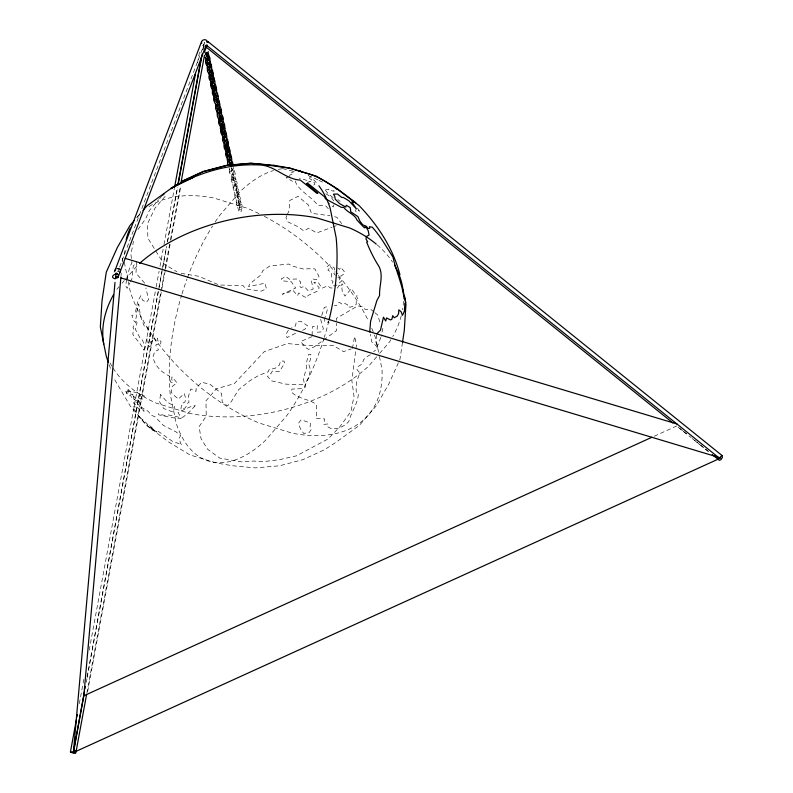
<?xml version="1.0" encoding="UTF-8"?>
<svg xmlns="http://www.w3.org/2000/svg" width="793" height="793" viewBox="0 0 793 793"><rect width="100%" height="100%" fill="white"/><g stroke="black" fill="none" stroke-linecap="round" stroke-linejoin="round"><path stroke-width="0.59" stroke-dasharray="3.96 2.97" d="M312.135 335.389L312.303 326.795L317.339 325.467L317.012 332.237L321.532 331.88L323.366 328.817L320.59 319.093M289.762 176.69L289.832 175.035L292.746 174.083L291.09 172.963L294.213 171.556M233.41 167.293C234.213 170.465 229.068 172.844 229.118 168.612M136.713 261.67L135.96 273.099L145.06 283.616M121.032 275.657L121.25 273.189M122.231 262.086L122.628 257.586L125.215 258.369M382.831 328.282L381.165 336.331M119.703 266.874L203.989 44.715L204.356 42.188M402.487 342.487L399.989 359.179L389.016 383.604L376.279 405.808L359.427 425.335L336.282 442.107L324.456 449.72L303.085 459.593L279.552 465.788L255.475 467.89L232.478 465.749L216.41 463.003L189.904 454.885L168.661 441.988L147.24 425.742L130.32 406.175L114.073 378.667M79.34 703.639L84.276 676.915M89.212 650.111L155.943 288.275M156.171 287.056L159.086 271.216M159.988 266.339L163.13 249.289M164.032 244.413L174.361 188.367M197.507 62.885L199.529 51.922M87.151 676.707L158.759 288.424M158.977 287.215L166.391 247.039M167.283 242.172L177.384 187.406M202.75 49.86L203.702 44.695L202.949 44.557M86.298 682.376L86.972 678.729M87.2 677.509L166.728 246.226M167.63 241.359L177.513 187.753M202.909 50.078L204.356 42.217M86.814 693.31L164.964 269.531M165.192 268.312L170.128 241.528M170.356 240.309L180.239 186.722M87.656 691.506L161.792 289.465M162.02 288.246L165.39 269.977M165.618 268.758L170.108 244.393M171.01 239.516L180.893 185.909M352.419 348.514L354.64 336.49L356.483 344.677L351.844 380.571L354.015 396.123L350.962 411.438L339.82 426.852L328.005 439.005L296.493 455.826L279.572 459.643L262.265 461.794L253.998 461.03L241.845 461.922L219.78 458.116L207.568 449.234L200.976 438.43L199.152 426.594L206.23 416.186L205.962 400.842L216.33 388.828L234.302 383.643L264.277 351.656L287.423 343.557L310.45 345.698L333.219 345.401L343.468 351.616L351.299 348.9M229.633 168.582C228.88 179.178 236.344 171.248 233.538 167.531M231.725 167.68C230.277 170.158 232.607 176.839 233.737 175.55C233.112 170.862 230.267 173.389 232.299 169.92C231.893 164.597 230.694 172.438 230.773 168.185M376.754 334.725L375.832 342.07L378.003 347.602L371.778 341.892L370.182 334.22M295.819 180.873L295.531 182.182C300.289 192.164 311.391 196.367 317.596 205.189L325.685 205.793L329.571 210.214M126.83 279.681L125.482 285.668L127.128 288.325L129.824 282.913M127.098 278.482L129.527 267.707L131.886 262.81L130.914 254.424L133.482 241.32M333.932 204.673L333.278 206.963L328.044 202.621M380.848 337.402L376.16 349.495L373.691 351.735M321.72 315.574L324.337 307.347L326.647 306.832L327.231 310.172L323.554 321.978L324.981 320.461M117.998 271.375L119.277 267.994M286.848 215.617L285.956 217.599L287.433 221.673L298.148 226.788L303.858 230.991L308.814 228.136L316.615 232.964L332.029 227.304M287.294 214.616L289.078 210.641L289.732 200.51L298.039 196.337L308.338 204.951L311.461 213.297L330.007 215.755M130.359 281.822L131.975 278.581L133.234 266.121L135.325 263.445M288.434 330.086L286.035 334.17L287.135 337.6L297.107 332.465M337.412 288.146L339.235 285.222L339.929 287.125L342.229 283.914L343.26 285.589L341.902 288.186L342.209 291.209L344.955 296.116L351.448 288.583L354.382 293.123L357.068 295.601L356.662 296.751L357.812 298.743L356.226 301.518L356.156 304.512L352.786 306.445L350.337 307.129L347.493 306.722L347.562 304.74L344.777 303.461L342.407 304.423L339.216 302.252L336.599 305.424L334.378 305.662M137.992 229.514L145.664 218.739L149.352 210.532L158.709 199.687M136.911 217.47L140.738 213.03M159.492 198.785L161.831 196.069M165.152 196.317L155.091 207.984L147.617 223.537L147.835 238.098L163.725 263.752L176.908 271.761M116.799 289.316L119.059 286.699M122.063 283.22L124.323 280.603M125.076 279.731L137.863 264.902M376.705 356.771L368.438 366.356A152.137 98.619 -11.5 0 1 189.715 413.421L156.588 403.28A152.137 98.619 -11.5 0 1 112.467 367.159M370.39 354.729L366.634 356.8L363.581 359.685L362.173 364.027L358.149 366.485L356.969 369.588L359.814 372.898L356.751 381.602L356.087 388.144L356.275 392.366L358.337 393.804C357.99 403.627 351.081 412.142 348.89 421.43C344.499 426.327 337.778 429.538 331.137 428.607L327.568 426.674L327.687 423.987L323.693 424.374L324.624 418.932L315.941 418.476L316.615 414.263L316.367 404.499C308.665 398.562 297.524 399.206 291.061 391.484L292.002 389.095L301.766 388.659L305.632 386.875L305.781 382.712L309.121 376.437L310.4 369.677L308.943 364.681L310.816 357.653L310.836 354.392L308.705 354.273L306.921 360.656L306.187 369.35L303.402 378.568L304.343 383.762L300.716 384.783L285.748 384.119L271.394 380.818L267.489 376.427L271.305 373.136L272.257 371.084L279.176 371.798L284.528 363.531L284.063 361.112L280.732 361.003L279.195 365.226L274.874 368.467L269.204 369.389L268.252 371.778L258.934 375.297L249.805 380.779L238.614 389.68L231.328 401.565L227.869 405.56L224.568 404.39L222.199 402.011L221.643 393.536L210.224 384.427L201.908 382.246L196.188 387.807L196.01 391.375L190.826 388.907L188.298 396.768L189.031 402.418L187.525 403.181L185.493 407.88L180.873 409.297L181.696 403.627L184.928 402.091L185.74 398.443L184.194 393.467L178.425 399.087L173.102 394.567L171.169 392.208L172.25 386.389L177.027 382.791L171.952 376.873L171.754 379.788L172.933 380.987L172.616 382.642L170.346 381.948L169.583 376.1C161.643 372.621 154.476 365.742 153.009 356.9L154.694 351.586L158.511 349.872L155.864 345.778L156.122 344.509L160.136 345.104L161.118 341.724L157.391 338.185L157.163 339.335L158.194 341.059L156.568 342.289L154.427 338.829L152.514 338.561L152.078 341.486L150.65 341.585L149.837 345.024L150.293 346.997L147.647 345.064L146.784 339.007L150.333 335.945L146.695 326.766L144.544 326.825L140.48 316.377L138.745 303.888L136.396 313.661L135.662 310.945L137.913 300.795L140.906 295.66L142.453 300.091L146.358 302.341L148.598 299.625L145.882 287.948M654.185 436.239L676.716 425.99M312.105 336.619L300.656 341.515L305.89 347.79L308.695 349.396L314.355 346.779L336.569 330.562L336.391 323.276M302.5 330.284L304.661 329.412L307.763 325.893L301.062 321.393L296.255 322.008L295.492 326.012L291.586 327.37M333.1 226.897L336.321 225.678M307.416 182.331L310.539 181.468L299.248 178.157M288.84 176.928L286.075 177.642L292.518 181.329M337.778 277.778L339.523 277.748L339.235 280.345L342.08 280.633L335.34 286.204L333.05 285.252L331.95 283.874L333.05 281.555L331.781 280.454L331.375 272.574L327.886 270.056L329.333 268.381L327.251 266.706L329.531 264.733L334.2 267.826L335.231 271.969L333.794 273.635L335.389 275.3M332.069 288.018L330.324 287.909L327.697 285.817L322.057 288.226L317.924 281.991L313.879 282.338L319.143 287.552L318.38 290.664L308.1 295.442L306.95 297.662L304.056 296.691L298.812 292.964L297.494 295.63L293.301 290.714L282.338 294.253L295.72 287.998L291.17 281.644L281.892 280.821L281.188 278.918L285.886 276.569L289.415 279.205L297.256 278.997L300.825 282.08L299.328 285.906L301.033 287.542L304.244 286.461L308.348 290.981L313.195 289.039L311.233 280.207L313.007 279.007L316.149 279.711L318.231 278.422L318.994 276.341L314.9 268.906L307.327 268.758L304.948 269.432L292.617 266.131L288.731 264.039L269.868 265.982L262.83 270.621L260.818 275.052L249.854 283.795L248.556 286.541L265.189 283.19L266.349 288.83L261.085 291.18L245.959 288.969L242.985 285.599L219.086 284.994L198.716 276.271L178.94 273M203.236 44.626L203.989 44.715M282.546 168.592L293.192 171.238M334.577 216.757L336.866 217.262L341.694 223.636M203.9 45.726L202.423 45.36M152.514 429.984L154.08 430.53L152.038 428.874L157.004 432.116L155.884 431.204L158.293 431.323L172.359 441.295L181.805 444.645L180.556 443.574L179.248 438.251L180.546 435.585L176.076 431.898L163.388 425.405L155.18 416.89L151.542 415.304L148.37 411.498L140.867 406.938L144.276 411.18L139.608 410.12L133.759 402.626L133.958 403.885L133.303 403.518L135.127 407.106L133.075 406.72C137.764 415.701 144.167 424.146 152.514 429.984L144.623 421.192L139.826 417.455M318.885 180.388L323.247 182.479M117.513 271.087L119.902 272.366M317.795 179.862L310.37 176.294M325.873 193.68L331.196 197.279L333.972 201.353M337.808 199.588L340.177 201.353M333.179 197.705L328.55 194.087L324.327 188.972L328.748 189.745L329.026 188.823L331.781 190.746L334.121 191.252L333.06 187.792M679.73 428.418L682.595 430.728M683.556 431.501L691.209 437.657M692.16 438.43L695.986 441.513M696.948 442.286L699.813 444.595M700.774 445.359L704.6 448.441M705.552 449.215L708.427 451.524M678.065 427.09L688.621 435.595M694.381 440.234L709.745 452.595M337.719 267.965L339.533 269.432L340.693 267.152L344.519 271.949L344.717 273.288L340.802 276.261L336.272 272.514M373.989 311.966L371.332 309.795L365.028 309.409L362.916 306.673L357.732 305.92L336.272 318.419L336.361 322.057M374.881 312.69L377.537 314.851L380.561 323.95M313.731 185.156L314.871 184.244L314.276 182.519L311.788 181.002L311.798 179.912L309.904 178.782L308.199 176.006M357.415 208.133L360.26 212.296L358.456 210.274M327.955 321.036L329.145 322.86L326.538 322.255L325.982 320.55M355.333 209.798L356.107 211.85M109.196 364.701L110.822 369.36M379.431 356.434L381.968 368.973A152.137 88.816 40.8 0 1 292.548 433.265L259.42 423.125A152.137 88.816 40.8 0 1 130.339 291.933L128.258 281.674M124.323 262.295L128.02 280.534M203.702 44.695L203.801 45.211M308.16 175.283A152.137 74.373 -73 0 1 318.072 184.739M328.798 321.016A152.137 74.373 -73 0 1 324.287 337.352M323.931 338.502A152.137 74.373 -73 0 1 286.521 415.988L265.457 440.402A152.137 74.373 -73 0 1 176.155 423.175L170.138 393.536A152.137 74.373 -73 0 1 181.656 295.075M182.013 293.916A152.137 74.373 -73 0 1 186.989 279.017M187.406 277.857A152.137 74.373 -73 0 1 212.564 226.025M215.161 221.99A152.137 74.373 -73 0 1 219.78 215.28L240.834 190.865A152.137 74.373 -73 0 1 273.545 170.545M278.264 169.385A152.137 74.373 -73 0 1 283.993 168.631M124.204 254.791A152.137 88.816 40.8 0 1 124.491 249.914M136.872 217.55A152.137 88.816 40.8 0 1 140.827 213.178M149.094 206.527A152.137 88.816 40.8 0 1 213.743 197.992L246.871 208.143A152.137 88.816 40.8 0 1 259.916 214.08M264.287 216.311A152.137 88.816 40.8 0 1 335.042 271.84M338.244 275.498A152.137 88.816 40.8 0 1 368.705 321.522M371.748 328.272A152.137 88.816 40.8 0 1 373.999 333.843M374.415 334.953A152.137 88.816 40.8 0 1 375.961 339.335L378.965 354.154L389.502 341.942A152.137 98.619 -11.5 0 0 392.119 337.679M403.459 301.32A152.137 98.619 -11.5 0 1 402.547 309.746M401.268 315.743A152.137 98.619 -11.5 0 1 392.733 336.599M111.882 366.178A152.137 98.619 -11.5 0 1 110.058 362.887M377.22 244.908A152.137 98.619 -11.5 0 1 392.585 262.146M231.15 176.819C235.134 193.323 238.901 163.318 229.702 171.833C229.573 174.43 231.606 178.524 234.916 177.008C237.166 173.429 230.704 172.507 231.15 176.819M232.855 177.057C231.794 182.608 237.87 182.925 234.748 187.326C235.779 193.551 239.02 187.822 236.611 194.949C236.651 200.104 241.131 196.515 238.267 202.542C239.159 209.709 242.232 203.94 238.247 202.443C238.554 199.251 237.603 193.234 236.611 194.969C235.699 193.571 238.217 186.563 234.966 187.485C233.172 185.374 237.751 181.131 232.983 179.624C233.608 182.291 234.52 172.022 232.855 177.057M232.805 184.412C236.195 200.867 240.388 171.922 232.805 184.412M234.46 191.995C238.069 208.301 241.865 179.525 234.46 191.995M236.116 199.588C239.655 215.924 243.57 187.148 236.116 199.588M237.771 207.171C241.151 223.626 245.354 194.681 237.771 207.171M239.476 207.409C239.932 216.4 241.29 200.52 239.476 207.409M181.072 417.703L181.002 418.575L171.486 417.604L158.778 414.838L158.541 413.649L164.349 415.423L168.344 414.917L181.072 417.703M310.43 423.075L310.033 427.496L311.203 429.499L309.22 432.552L303.64 433.414L300.448 428.874L298.555 423.224L300.745 420.191L301.736 419.933L310.43 423.075M160.434 394.527L159.631 401.863L163.705 408.534L173.459 412.201L174.589 406.214L167.422 402.22L160.434 394.527M145.06 346.997L143.612 350.07C141.461 343.666 135.821 339.771 132.758 334.031L133.839 329.323L133.016 327.509L135.772 321.809L134.81 321.789L133.591 320.372L131.846 315.247L136.158 314.9L136.485 316.437L135.643 319.113L137.011 322.85L135.385 329.373L140.49 338.869L142.522 340.177L145.06 346.997M231.397 179.258C231.278 181.151 232.319 185.354 235.997 184.918C239.813 182.786 233.697 174.718 231.397 179.258M233.053 186.851C232.954 188.774 233.965 192.917 237.652 192.501C241.488 190.379 235.323 182.301 233.053 186.851M234.708 194.434C234.431 197.09 236.512 201.293 239.873 199.767C242.42 196.942 236.889 190.221 234.708 194.434M236.364 202.027C236.274 203.91 237.176 207.895 240.794 207.736C244.948 205.843 238.663 197.388 236.364 202.027M133.591 396.232L133.214 397.6L141.55 408.92L141.967 408.286C140.619 403.538 136.921 399.741 133.591 396.232M140.966 394.18L140.133 396.431L137.248 392.654L128.188 390.989L128.942 392.852L125.74 391.395L127.326 394.29L129.546 395.499L130.3 394.815L132.153 398.482L140.262 402.477L137.774 399.86L137.467 398.344L143.067 399.028L144.485 396.054L140.966 394.18M128.05 390.89L126.325 392.941L129.685 393.397L133.165 395.182L127.247 388.292L128.05 390.89M195.128 405.758L189.329 412.073L182.767 417.356L180.497 416.662L178.009 412.38L191.866 406.155L195.128 405.758M154.07 429.509L152.068 428.626L149.292 425.306L154.07 429.509"/><path stroke-width="1.19" d="M207.142 59.098L207.36 60.774M210.452 74.274L210.66 75.94M218.719 112.21L218.937 113.885M222.03 127.386L222.446 130.002M223.943 136.158L224.161 137.833M224.835 128.793L223.953 125.502M404.133 298.981C402.557 284.766 396.044 271.186 392.981 257.051C386.122 246.613 380.61 236.314 372.195 227.135L369.439 226.758L369.756 228.285L368.13 228.523L366.217 226.164L362.738 224.845L359.754 220.88L357.97 216.667L350.784 211.83L350.238 207.558L346.254 205.258L345.798 207.062L339.573 203.573L335.221 199.162L334.686 196.168L333.447 194.186L337.451 194.017L341.753 197.447L343.339 197.447L348.96 200.857L356.473 208.995L351.814 201.987L354.322 201.69M369.726 332.019L370.589 321.324L376.903 300.478L379.569 295.541C379.094 285.797 383.822 275.439 378.856 266.24C373.949 258.766 369.994 250.31 366.614 242.093L367.674 241.696L366.019 239.139L366.445 236.473L369.092 235.075L368.22 230.753L366.406 227.69L364.82 226.709L365.018 227.71L364.413 227.878L357.058 220.137C354.877 214.259 347.245 212.435 343.736 207.379L341.307 207.32L325.517 198.874L324.605 196.823L307.664 183.203L306.445 183.49L317.864 193.165L317.2 193.532L300.269 180.09C284.608 179.149 274.249 164.736 258.429 164.944C227.304 163.487 197.348 173.32 170.584 188.556L193.839 177.077L175.332 185.503L170.743 188.823L176.363 185.275M114.985 282.437L73.362 752.567L720.748 457.967M84.454 691.318L73.362 752.567L83.83 695.778L120.923 276.886M402.487 342.487L404.271 330.562L405.957 304.343L402.943 289.524M86.596 694.519L75.841 752.825C76.445 754.084 71.42 752.844 70.428 751.962L76.445 719.35M76.891 716.931L77.337 714.513M174.589 187.158L195.484 73.848M84.91 688.879L85.357 686.441M177.83 184.967L201.402 57.165M178.187 184.095L202.235 53.736M180.913 183.074L204.495 55.213M204.941 52.774C203.543 51.436 208.668 44.21 205.942 45.994M206.586 52.685L205.833 54.737M208.886 66.255L208.807 67.405M208.876 73.382L209.748 78.388M213.139 82.769C209.501 81.957 210.482 87.131 212.098 88.638L212.782 93.207M213.842 89.014L213.971 91.116M215.498 103.734L216.093 108.383M217.153 104.19C214.962 106.143 211.295 96.072 217.044 98.193M220.464 119.366L220.385 120.526M222.367 135.266L223.239 140.272M223.041 133.055L224.964 130.637L224.746 127.237M225.678 150.442L226.283 155.091M227.343 150.898L227.462 153.009M207.379 61.547L208.281 59.961L207.816 57.463M209.709 58.067L208.252 53.488M211.364 65.66L209.897 61.081M221.237 118.157C222.655 120.675 218.64 123.381 222.288 125.889M224.161 138.656L224.716 141.124L226.124 142.343M229.127 161.415L230.109 164.488M212.891 73.719L212.554 70.369L211.553 68.664M214.546 81.302L214.209 77.962L212.702 75.811M226.382 135.603L226.055 132.262L225.053 130.558M225.856 146.199L226.52 148.975L228.097 149.996M207.34 42.198C207.548 38.996 202.582 38.946 201.581 41.514L114.539 271.731M201.581 41.514L201.591 43.437M205.793 57.572L205.694 61.2M207.449 65.165L207.132 67.782L208.093 70.795M210.75 80.331L210.442 82.958L211.404 85.971M214.06 95.507L213.664 97.42L214.437 100.79M217.371 110.683L216.975 112.596L217.669 115.818M219.027 118.276L218.63 120.189L219.324 123.411M220.682 125.859L220.365 128.486L221.584 132.679M224.25 142.225L223.933 144.851L224.895 147.855M227.551 157.401L227.165 159.304L227.938 162.684M116.72 273.169L115.53 276.301L117.929 277.58C120.893 269.977 106.956 276.608 115.163 278.839L116.065 276.45M117.929 277.58L206.18 44.963L719.271 458.076L721.818 455.559L722.463 457.234L721.045 459.593L719.34 460.327L712.253 454.607M209.094 72.748C212.663 66.899 215.706 78.289 210.611 78.804M221.227 126.474L220.623 129.675M222.714 127.336L222.298 129.299M222.704 129.784L223.12 127.832M222.595 134.632C226.045 128.615 229.266 140.51 224.102 140.688M114.727 270.423L115.669 269.283M119.902 272.366C121.656 270.492 119.267 267.865 117.096 268.639M208.936 69.288L209.719 71.915L211.295 72.936M216.102 89.044L215.865 85.545L214.358 83.404M217.758 96.627L217.52 93.138L216.013 90.987M219.413 104.22L219.175 100.721L217.669 98.58M227.938 143.345L227.7 139.846L226.193 137.695M229.752 157.579L228.176 156.558L227.67 154.139M229.593 150.928L229.355 147.429L227.849 145.288M231.249 158.521L231.011 155.022L229.504 152.871M70.428 751.962L73.263 752.042M207.736 64.59C211.493 60.397 213.426 70.032 209.55 71.172M209.233 69.397L209.937 67.544L209.659 65.046M210.888 76.99L211.553 75.444L211.315 72.609M211.047 79.766C214.982 75.057 216.935 86.754 212.078 86.368M212.544 84.573L213.248 82.72L212.96 80.222M212.702 87.349C216.727 82.868 218.571 94.159 213.733 93.951M214.358 94.942C217.996 90.551 220.097 100.523 216.172 101.524M215.845 95.804C217.084 95.428 212.653 94.575 214.179 92.246M215.855 99.749C217.431 98.391 215.617 94.278 216.202 95.725M224.389 138.874L225.083 137.02L224.806 134.493M224.538 141.65C228.483 136.971 230.426 148.638 225.569 148.251M226.035 146.457L226.739 144.604L226.461 142.106M226.193 149.243C230.287 144.97 232.012 155.507 227.224 155.834M227.849 156.826C231.586 152.643 233.499 162.04 229.663 163.408M229.346 161.633L230.049 159.78L229.554 157.292M206.428 56.531C210.462 53.339 211.533 63.648 207.3 63.628M218.016 109.642C221.99 107.085 222.853 114.995 219.473 116.69M221.316 124.818C222.922 122.499 225.063 125.7 224.667 126.85M222.813 131.182L223.428 129.428L222.674 125.76M210.71 76.723L211.225 79.241L212.633 80.46M215.676 99.492L216.192 102L217.599 103.229M220.771 112.16C222.06 110.356 220.93 107.481 219.324 106.163M222.427 119.743C223.735 117.949 222.546 115.064 220.969 113.746M224.082 127.336C225.371 125.532 224.241 122.657 222.625 121.339M134.612 220.137L130.012 225.46L117.275 247.664L106.302 272.088L102.019 300.706L100.344 326.924L106.351 356.563L108.383 362.381M143.037 210.363L146.874 205.922L170.009 189.15M207.32 45.072L205.922 46.262M376.972 333.635L380.481 330.175L383.455 317.15L385.725 321.056L386.568 317.963L390.493 319.916L391.881 319.282L392.713 315.673L394.22 317.745L397.184 316.12L398.611 313.612L398.8 309.865L401.07 311.679L402.487 315.327L404.38 311.292L404.876 303.352L405.778 302.49L404.361 295.482M216.439 101.95C220.553 99.274 221.336 108.988 217.232 109.156M219.294 110.772L220.355 113.369M219.75 117.126C223.695 114.618 224.548 123.064 220.95 124.313M229.93 163.844L231.695 163.18L232.884 164.567M212.227 84.425L213.03 87.091L214.606 88.112M222.436 131.103L223.21 133.799L224.786 134.82M227.373 153.901L228.354 152.504L228.116 149.699M162.605 195.167L163.973 194.255M206.745 41.93L207.974 41.603L722.165 455.608M222.06 125.542L223.229 125.215M206.239 55.996L207.935 54.202L208.252 51.585M221.217 118.454C216.231 117.146 221.881 112.328 217.916 113.32C216.311 115.669 217.897 119.981 221.693 120.12M209.055 59.158L207.211 59.366L205.06 57.78M210.71 66.751C205.992 68.535 203.107 58.573 208.837 60.288M219.701 110.812L217.708 109.196L217.926 102.981M181.746 181.369L203.147 171.486L226.709 165.291L250.826 163.18L273.843 165.321L289.931 168.076L316.476 176.205L337.749 189.111L355.73 202.76L353.014 201.64M181.845 181.547L203.216 171.675L226.739 165.479M83.83 695.778L651.935 437.26M207.935 57.79L206.13 56.085M211.929 74.542C207.459 75.504 204.981 66.176 210.432 67.841M215.24 89.718L212.098 88.638M213.912 91.988L214.863 90.62L214.616 87.815M218.551 104.894L217.133 104.884L217.282 106.292M225.42 136.426C221.564 137.794 218.402 128.882 223.319 129.477M228.731 151.602C224.231 152.405 221.792 143.464 227.234 144.901M213.426 82.185C209.005 82.859 206.725 73.67 212.147 75.464M220.038 112.537C215.805 113.587 213.327 104.042 218.699 105.776M223.348 127.713C219.354 128.179 216.628 120.387 221.406 120.705M226.917 144.068C222.536 144.693 220.206 135.682 225.579 137.318M227.948 165.37L250.826 163.378L254.454 163.715M216.202 97.41C212.177 97.232 210.234 89.044 215.389 90.6M229.692 159.294C225.777 159.562 223.745 150.789 228.89 152.484M256.873 163.943L262.929 164.498M265.348 164.726L289.881 168.265L303.134 172.319A152.137 74.373 -73 0 0 298.644 170.465M117.136 273.615L115.699 273.278M209.639 65.343L208.063 64.322L207.389 61.933M335.399 188.456L337.749 189.111M125.215 258.369L676.895 423.958M121.23 278.016L718.171 457.194A3.132 1.982 -12.3 0 0 717.992 459.226M304.244 172.656C325.368 177.691 341.922 193.066 359.051 205.526C377.805 225.083 393.08 248.268 399.94 274.705M273.843 165.321L276.004 165.975M206.517 52.417L207.181 52.705M230.545 160.077C226.461 158.788 227.204 163.368 228.473 165.192M206.695 54.41L205.734 54.34L205.704 53.181M204.901 46.103L672.851 422.887M207.974 41.603L208.381 42.653M231.159 160.464L232.468 162.03L233.102 164.627M206.577 63.341L205.912 62.211M208.688 62.29L209.461 64.223M216.965 100.235L217.738 102.168M227.145 146.943L227.918 148.876M210.631 70.22L211.116 71.816M213.932 85.386L214.427 86.992M224.122 132.104L224.607 133.7M218.858 108.096L219.185 108.81M220.513 115.689L221.039 117.344M222.169 123.272L222.486 123.986M229.227 155.131L229.573 156.459M230.882 162.714L231.229 164.052M118.117 277.084A3.132 1.982 -12.3 0 1 115.352 278.333M73.541 750.525A3.132 1.982 -12.3 0 1 76.128 751.308M318.875 185.78A152.137 74.373 -73 0 1 330.136 208.093L336.153 237.731A152.137 74.373 -73 0 1 329.085 319.847M394.418 265.09A152.137 98.619 -11.5 0 1 403.221 291.844M103.724 344.152A152.137 98.619 -11.5 0 1 113.558 294.659M139.608 263.345A152.137 98.619 -11.5 0 1 316.585 217.837L349.713 227.978A152.137 98.619 -11.5 0 1 376.259 244.095M126.196 239.526A152.137 88.816 40.8 0 1 130.29 228.007"/></g></svg>
